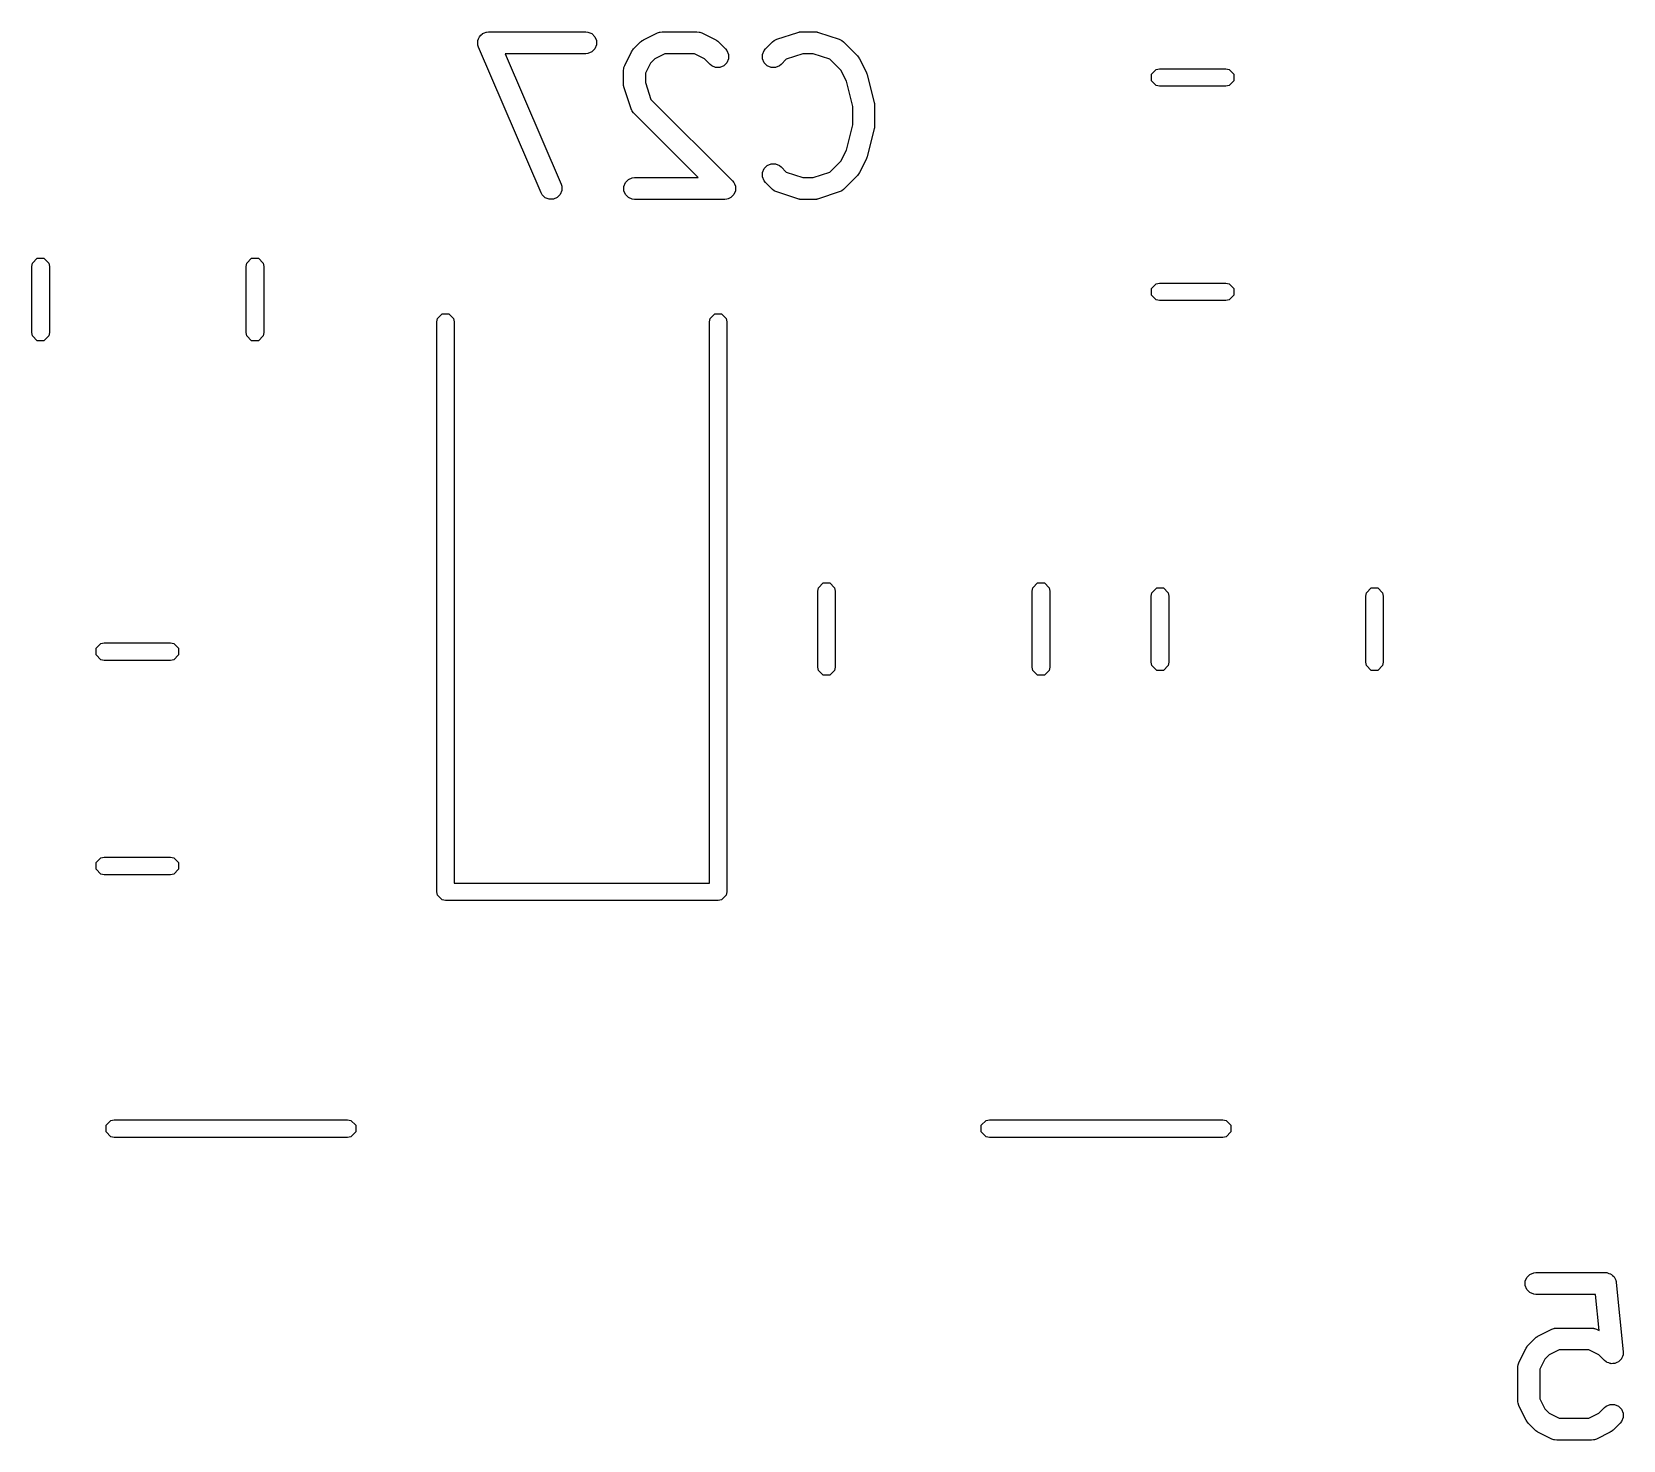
# Model space of a CAD drawing. Header units: inches. Extents: x 0.27 to 2.89, y 0.32 to 2.19.
# Drawn here: x 2.0187 to 2.4482, y 0.324 to 0.7043 of the extents above; entities that cross this region are included whole.
import ezdxf

# ---------------------------------------------------------------- set-up
doc = ezdxf.new("R2010")
doc.units = ezdxf.units.IN
doc.header["$MEASUREMENT"] = 0
doc.layers.add('BLACK', color=250, linetype='CONTINUOUS')

msp = doc.modelspace()

# ---------------------------------------------------------------- linework, layer by layer
at = {"layer": 'BLACK', "linetype": 'CONTINUOUS'}
for p, q in [((2.13908, 0.70186), (2.13909, 0.70188)), ((2.13909, 0.7013), (2.13908, 0.70186)), ((2.13909, 0.7019), (2.1393, 0.70241)), ((2.13909, 0.70188), (2.13909, 0.7019)), ((2.13909, 0.70075), (2.13909, 0.7013)), ((2.1391, 0.70073), (2.13909, 0.70075)), ((2.1391, 0.70071), (2.1391, 0.70073)), ((2.13927, 0.70016), (2.1391, 0.70071)), ((2.15615, 0.66079), (2.13927, 0.70016)), ((2.1393, 0.70241), (2.13951, 0.70293)), ((2.13951, 0.70293), (2.13953, 0.70295)), ((2.13953, 0.70296), (2.13993, 0.70336)), ((2.13953, 0.70295), (2.13953, 0.70296)), ((2.13993, 0.70336), (2.14032, 0.70376)), ((2.14032, 0.70376), (2.14033, 0.70376)), ((2.14033, 0.70376), (2.14035, 0.70378)), ((2.14035, 0.70378), (2.14086, 0.70399)), ((2.14086, 0.70399), (2.14138, 0.70421)), ((2.14138, 0.70421), (2.14139, 0.70421)), ((2.14139, 0.70421), (2.14141, 0.70422)), ((2.14141, 0.70422), (2.14199, 0.70427)), ((2.14199, 0.70427), (2.16823, 0.70427)), ((2.16823, 0.70427), (2.16881, 0.70422)), ((2.16881, 0.70422), (2.16987, 0.70378)), ((2.16987, 0.70378), (2.17069, 0.70296)), ((2.17069, 0.70296), (2.17113, 0.7019)), ((2.17113, 0.70075), (2.17069, 0.69968)), ((2.17113, 0.7019), (2.17113, 0.70075)), ((2.18114, 0.69966), (2.18302, 0.70154)), ((2.18302, 0.70154), (2.18325, 0.70172)), ((2.18325, 0.70172), (2.1833, 0.70178)), ((2.1833, 0.70178), (2.18339, 0.70184)), ((2.18339, 0.70184), (2.18347, 0.7019)), ((2.18347, 0.7019), (2.18354, 0.70193)), ((2.18354, 0.70193), (2.18379, 0.70209)), ((2.18379, 0.70209), (2.18754, 0.70396)), ((2.18754, 0.70396), (2.18808, 0.70417)), ((2.18808, 0.70417), (2.18818, 0.70418)), ((2.18818, 0.70418), (2.18828, 0.70422)), ((2.18828, 0.70422), (2.18886, 0.70427)), ((2.18886, 0.70427), (2.19823, 0.70427)), ((2.19823, 0.70427), (2.19881, 0.70422)), ((2.19881, 0.70422), (2.1989, 0.70418)), ((2.1989, 0.70418), (2.19901, 0.70417)), ((2.19901, 0.70417), (2.19955, 0.70396)), ((2.19955, 0.70396), (2.2033, 0.70209)), ((2.2033, 0.70209), (2.20355, 0.70193)), ((2.20355, 0.70193), (2.20362, 0.7019)), ((2.20362, 0.7019), (2.2037, 0.70184)), ((2.2037, 0.70184), (2.20379, 0.70178)), ((2.20379, 0.70178), (2.20384, 0.70172)), ((2.20384, 0.70172), (2.20407, 0.70154)), ((2.20407, 0.70154), (2.20594, 0.69966)), ((2.21676, 0.69966), (2.21864, 0.70154)), ((2.21864, 0.70154), (2.21909, 0.7019)), ((2.21909, 0.7019), (2.21918, 0.70194)), ((2.21918, 0.70194), (2.21927, 0.70201)), ((2.21927, 0.70201), (2.21979, 0.70225)), ((2.21979, 0.70225), (2.22542, 0.70412)), ((2.22542, 0.70412), (2.2257, 0.70419)), ((2.2257, 0.70419), (2.22578, 0.70422)), ((2.22578, 0.70422), (2.22588, 0.70423)), ((2.22588, 0.70423), (2.22598, 0.70425)), ((2.22598, 0.70425), (2.22606, 0.70425)), ((2.22606, 0.70425), (2.22635, 0.70427)), ((2.22635, 0.70427), (2.2301, 0.70427)), ((2.2301, 0.70427), (2.23039, 0.70425)), ((2.23039, 0.70425), (2.23047, 0.70425)), ((2.23047, 0.70425), (2.23057, 0.70423)), ((2.23057, 0.70423), (2.23068, 0.70422)), ((2.23068, 0.70422), (2.23075, 0.70419)), ((2.23075, 0.70419), (2.23103, 0.70412)), ((2.23103, 0.70412), (2.23666, 0.70225)), ((2.23666, 0.70225), (2.23719, 0.70201)), ((2.23719, 0.70201), (2.23727, 0.70194)), ((2.23727, 0.70194), (2.23737, 0.7019)), ((2.23737, 0.7019), (2.23781, 0.70154)), ((2.23781, 0.70154), (2.24156, 0.69779)), ((2.16823, 0.69837), (2.14647, 0.69837)), ((2.14647, 0.69837), (2.16157, 0.66312)), ((2.16881, 0.69843), (2.16823, 0.69837)), ((2.16987, 0.69887), (2.16881, 0.69843)), ((2.17069, 0.69968), (2.16987, 0.69887)), ((2.17872, 0.69514), (2.18059, 0.69889)), ((2.18059, 0.69889), (2.18075, 0.69914)), ((2.18075, 0.69914), (2.18078, 0.69921)), ((2.18078, 0.69921), (2.18084, 0.69929)), ((2.18084, 0.69929), (2.1809, 0.69938)), ((2.1809, 0.69938), (2.18096, 0.69943)), ((2.18096, 0.69943), (2.18114, 0.69966)), ((2.18686, 0.69702), (2.18566, 0.69582)), ((2.18955, 0.69837), (2.18686, 0.69702)), ((2.19753, 0.69837), (2.18955, 0.69837)), ((2.20023, 0.69702), (2.19753, 0.69837)), ((2.20177, 0.69548), (2.20023, 0.69702)), ((2.20631, 0.69593), (2.20549, 0.69512)), ((2.20594, 0.69966), (2.20631, 0.69921)), ((2.20631, 0.69921), (2.20675, 0.69815)), ((2.20675, 0.697), (2.20631, 0.69593)), ((2.20675, 0.69815), (2.20675, 0.697)), ((2.21596, 0.69815), (2.2164, 0.69921)), ((2.21596, 0.697), (2.21596, 0.69815)), ((2.2164, 0.69593), (2.21596, 0.697)), ((2.2164, 0.69921), (2.21676, 0.69966)), ((2.21721, 0.69512), (2.2164, 0.69593)), ((2.22232, 0.69687), (2.22094, 0.69548)), ((2.22683, 0.69837), (2.22232, 0.69687)), ((2.22962, 0.69837), (2.22683, 0.69837)), ((2.23413, 0.69687), (2.22962, 0.69837)), ((2.23705, 0.69395), (2.23413, 0.69687)), ((2.24156, 0.69779), (2.24175, 0.69756)), ((2.24175, 0.69756), (2.24181, 0.69751)), ((2.24181, 0.69751), (2.24186, 0.69742)), ((2.24186, 0.69742), (2.24193, 0.69734)), ((2.24193, 0.69734), (2.24196, 0.69727)), ((2.24196, 0.69727), (2.24212, 0.69702)), ((2.24212, 0.69702), (2.24399, 0.69327)), ((2.1784, 0.69382), (2.17846, 0.6944)), ((2.1784, 0.69007), (2.1784, 0.69382)), ((2.17846, 0.6944), (2.1785, 0.6945)), ((2.1785, 0.6945), (2.17851, 0.6946)), ((2.17851, 0.6946), (2.17872, 0.69514)), ((2.18566, 0.69582), (2.18431, 0.69313)), ((2.18431, 0.69313), (2.18431, 0.69055)), ((2.20221, 0.69512), (2.20177, 0.69548)), ((2.20328, 0.69468), (2.20221, 0.69512)), ((2.20443, 0.69468), (2.20328, 0.69468)), ((2.20549, 0.69512), (2.20443, 0.69468)), ((2.21828, 0.69468), (2.21721, 0.69512)), ((2.21943, 0.69468), (2.21828, 0.69468)), ((2.22049, 0.69512), (2.21943, 0.69468)), ((2.22094, 0.69548), (2.22049, 0.69512)), ((2.23856, 0.69092), (2.23705, 0.69395)), ((2.24399, 0.69327), (2.24401, 0.69323)), ((2.24401, 0.69323), (2.24402, 0.69321)), ((2.24402, 0.69321), (2.24411, 0.69297)), ((2.24411, 0.69297), (2.2442, 0.69273)), ((2.2442, 0.69273), (2.2442, 0.69271)), ((2.2442, 0.69271), (2.24421, 0.69266)), ((2.24421, 0.69266), (2.24609, 0.68517)), ((2.32088, 0.69284), (2.32216, 0.69412)), ((2.32088, 0.69103), (2.32088, 0.69284)), ((2.32216, 0.69412), (2.32306, 0.6943)), ((2.32306, 0.6943), (2.34094, 0.6943)), ((2.34094, 0.6943), (2.34184, 0.69412)), ((2.34184, 0.69412), (2.34312, 0.69284)), ((2.34312, 0.69284), (2.34312, 0.69103)), ((2.17843, 0.68978), (2.1784, 0.69007)), ((2.17843, 0.6897), (2.17843, 0.68978)), ((2.17845, 0.6896), (2.17843, 0.6897)), ((2.17846, 0.6895), (2.17845, 0.6896)), ((2.17849, 0.68943), (2.17846, 0.6895)), ((2.17856, 0.68914), (2.17849, 0.68943)), ((2.18043, 0.68352), (2.17856, 0.68914)), ((2.18431, 0.69055), (2.18581, 0.68604)), ((2.24027, 0.68409), (2.23856, 0.69092)), ((2.32216, 0.68975), (2.32088, 0.69103)), ((2.32306, 0.68957), (2.32216, 0.68975)), ((2.34094, 0.68957), (2.32306, 0.68957)), ((2.34184, 0.68975), (2.34094, 0.68957)), ((2.34312, 0.69103), (2.34184, 0.68975)), ((2.18067, 0.68299), (2.18043, 0.68352)), ((2.18074, 0.68291), (2.18067, 0.68299)), ((2.18581, 0.68604), (2.20782, 0.66404)), ((2.24027, 0.67919), (2.24027, 0.68409)), ((2.24609, 0.68517), (2.2461, 0.68507)), ((2.2461, 0.68507), (2.24612, 0.68503)), ((2.24612, 0.68503), (2.24614, 0.68481)), ((2.24614, 0.68481), (2.24617, 0.68459)), ((2.24617, 0.68459), (2.24617, 0.68455)), ((2.24617, 0.68455), (2.24618, 0.68445)), ((2.24618, 0.68445), (2.24618, 0.67882)), ((2.18078, 0.68281), (2.18074, 0.68291)), ((2.18114, 0.68236), (2.18078, 0.68281)), ((2.1986, 0.6649), (2.18114, 0.68236)), ((2.23856, 0.67236), (2.24027, 0.67919)), ((2.24617, 0.67868), (2.24614, 0.67847)), ((2.24618, 0.67882), (2.24617, 0.67872)), ((2.24617, 0.67872), (2.24617, 0.67868)), ((2.24609, 0.67811), (2.24421, 0.67061)), ((2.2461, 0.67821), (2.24609, 0.67811)), ((2.24612, 0.67825), (2.2461, 0.67821)), ((2.24614, 0.67847), (2.24612, 0.67825)), ((2.23705, 0.66933), (2.23856, 0.67236)), ((2.24411, 0.67031), (2.24402, 0.67006)), ((2.2442, 0.67055), (2.24411, 0.67031)), ((2.24421, 0.67061), (2.2442, 0.67057)), ((2.2442, 0.67057), (2.2442, 0.67055)), ((2.21596, 0.66628), (2.2164, 0.66734)), ((2.21596, 0.66513), (2.21596, 0.66628)), ((2.2164, 0.66734), (2.21721, 0.66816)), ((2.21721, 0.66816), (2.21828, 0.6686)), ((2.21828, 0.6686), (2.21943, 0.6686)), ((2.21943, 0.6686), (2.22049, 0.66816)), ((2.22049, 0.66816), (2.22094, 0.66779)), ((2.22094, 0.66779), (2.22232, 0.66641)), ((2.22232, 0.66641), (2.22683, 0.6649)), ((2.22962, 0.6649), (2.23413, 0.66641)), ((2.23413, 0.66641), (2.23705, 0.66933)), ((2.24186, 0.66585), (2.24181, 0.66577)), ((2.24193, 0.66594), (2.24186, 0.66585)), ((2.24196, 0.66601), (2.24193, 0.66594)), ((2.24212, 0.66626), (2.24196, 0.66601)), ((2.24399, 0.67001), (2.24212, 0.66626)), ((2.24401, 0.67005), (2.24399, 0.67001)), ((2.24402, 0.67006), (2.24401, 0.67005)), ((2.16157, 0.66312), (2.16175, 0.66256)), ((2.16175, 0.66256), (2.16176, 0.66141)), ((2.17846, 0.66253), (2.1789, 0.66359)), ((2.17846, 0.66138), (2.17846, 0.66253)), ((2.1789, 0.66359), (2.17972, 0.66441)), ((2.17972, 0.66441), (2.18078, 0.66485)), ((2.18078, 0.66485), (2.18136, 0.6649)), ((2.18136, 0.6649), (2.1986, 0.6649)), ((2.20782, 0.66404), (2.20818, 0.66359)), ((2.20818, 0.66359), (2.20833, 0.66325)), ((2.20833, 0.66325), (2.20861, 0.66256)), ((2.20861, 0.66256), (2.20863, 0.66253)), ((2.20863, 0.66253), (2.20863, 0.66138)), ((2.2164, 0.66406), (2.21596, 0.66513)), ((2.21676, 0.66361), (2.2164, 0.66406)), ((2.21864, 0.66174), (2.21676, 0.66361)), ((2.21909, 0.66137), (2.21864, 0.66174)), ((2.22683, 0.6649), (2.22962, 0.6649)), ((2.23781, 0.66174), (2.23737, 0.66137)), ((2.24156, 0.66549), (2.23781, 0.66174)), ((2.24175, 0.66571), (2.24156, 0.66549)), ((2.24181, 0.66577), (2.24175, 0.66571)), ((2.15643, 0.66028), (2.15615, 0.66079)), ((2.15725, 0.65948), (2.15643, 0.66028)), ((2.15832, 0.65905), (2.15725, 0.65948)), ((2.15947, 0.65906), (2.15832, 0.65905)), ((2.16053, 0.65952), (2.15947, 0.65906)), ((2.16134, 0.66034), (2.16053, 0.65952)), ((2.16176, 0.66141), (2.16134, 0.66034)), ((2.1789, 0.66031), (2.17846, 0.66138)), ((2.17972, 0.6595), (2.1789, 0.66031)), ((2.18078, 0.65906), (2.17972, 0.6595)), ((2.18136, 0.659), (2.18078, 0.65906)), ((2.20573, 0.659), (2.18136, 0.659)), ((2.20631, 0.65906), (2.20573, 0.659)), ((2.20662, 0.65919), (2.20631, 0.65906)), ((2.20737, 0.6595), (2.20662, 0.65919)), ((2.20818, 0.66031), (2.20737, 0.6595)), ((2.20863, 0.66138), (2.20818, 0.66031)), ((2.21918, 0.66133), (2.21909, 0.66137)), ((2.21927, 0.66126), (2.21918, 0.66133)), ((2.21979, 0.66103), (2.21927, 0.66126)), ((2.22542, 0.65915), (2.21979, 0.66103)), ((2.2257, 0.65909), (2.22542, 0.65915)), ((2.22578, 0.65906), (2.2257, 0.65909)), ((2.22588, 0.65905), (2.22578, 0.65906)), ((2.22598, 0.65902), (2.22588, 0.65905)), ((2.22606, 0.65903), (2.22598, 0.65902)), ((2.22635, 0.659), (2.22606, 0.65903)), ((2.2301, 0.659), (2.22635, 0.659)), ((2.23039, 0.65903), (2.2301, 0.659)), ((2.23047, 0.65902), (2.23039, 0.65903)), ((2.23057, 0.65905), (2.23047, 0.65902)), ((2.23068, 0.65906), (2.23057, 0.65905)), ((2.23075, 0.65909), (2.23068, 0.65906)), ((2.23103, 0.65915), (2.23075, 0.65909)), ((2.23666, 0.66103), (2.23103, 0.65915)), ((2.23719, 0.66126), (2.23666, 0.66103)), ((2.23727, 0.66133), (2.23719, 0.66126)), ((2.23737, 0.66137), (2.23727, 0.66133)), ((2.0187, 0.64094), (2.01888, 0.64184)), ((2.0187, 0.62306), (2.0187, 0.64094)), ((2.01888, 0.64184), (2.02016, 0.64312)), ((2.02016, 0.64312), (2.02197, 0.64312)), ((2.02197, 0.64312), (2.02325, 0.64184)), ((2.02325, 0.64184), (2.02343, 0.64094)), ((2.02343, 0.64094), (2.02343, 0.62306)), ((2.07657, 0.64094), (2.07675, 0.64184)), ((2.07657, 0.62306), (2.07657, 0.64094)), ((2.07675, 0.64184), (2.07803, 0.64312)), ((2.07803, 0.64312), (2.07984, 0.64312)), ((2.07984, 0.64312), (2.08112, 0.64184)), ((2.08112, 0.64184), (2.0813, 0.64094)), ((2.0813, 0.64094), (2.0813, 0.62306)), ((2.32088, 0.63497), (2.32216, 0.63625)), ((2.32216, 0.63625), (2.32306, 0.63643)), ((2.32306, 0.63643), (2.34094, 0.63643)), ((2.34094, 0.63643), (2.34184, 0.63625)), ((2.34184, 0.63625), (2.34312, 0.63497)), ((2.32088, 0.63316), (2.32088, 0.63497)), ((2.32216, 0.63188), (2.32088, 0.63316)), ((2.32306, 0.6317), (2.32216, 0.63188)), ((2.34094, 0.6317), (2.32306, 0.6317)), ((2.34184, 0.63188), (2.34094, 0.6317)), ((2.34312, 0.63316), (2.34184, 0.63188)), ((2.34312, 0.63497), (2.34312, 0.63316)), ((2.12816, 0.62688), (2.12944, 0.62816)), ((2.12944, 0.62816), (2.13125, 0.62816)), ((2.13125, 0.62816), (2.13253, 0.62688)), ((2.20179, 0.62688), (2.20306, 0.62816)), ((2.20306, 0.62816), (2.20487, 0.62816)), ((2.20487, 0.62816), (2.20615, 0.62688)), ((2.01888, 0.62216), (2.0187, 0.62306)), ((2.02343, 0.62306), (2.02325, 0.62216)), ((2.07675, 0.62216), (2.07657, 0.62306)), ((2.0813, 0.62306), (2.08112, 0.62216)), ((2.12798, 0.62598), (2.12816, 0.62688)), ((2.12798, 0.47204), (2.12798, 0.62598)), ((2.13253, 0.62688), (2.13271, 0.62598)), ((2.13271, 0.62598), (2.13271, 0.4744)), ((2.20161, 0.62598), (2.20179, 0.62688)), ((2.20161, 0.4744), (2.20161, 0.62598)), ((2.20615, 0.62688), (2.20633, 0.62598)), ((2.20633, 0.62598), (2.20633, 0.47204)), ((2.02016, 0.62088), (2.01888, 0.62216)), ((2.02197, 0.62088), (2.02016, 0.62088)), ((2.02325, 0.62216), (2.02197, 0.62088)), ((2.07803, 0.62088), (2.07675, 0.62216)), ((2.07984, 0.62088), (2.07803, 0.62088)), ((2.08112, 0.62216), (2.07984, 0.62088)), ((2.23086, 0.55327), (2.23104, 0.55417)), ((2.23104, 0.55417), (2.23232, 0.55545)), ((2.23232, 0.55545), (2.23412, 0.55545)), ((2.23412, 0.55545), (2.2354, 0.55417)), ((2.2354, 0.55417), (2.23558, 0.55327)), ((2.28873, 0.55327), (2.28891, 0.55417)), ((2.28891, 0.55417), (2.29019, 0.55545)), ((2.29019, 0.55545), (2.292, 0.55545)), ((2.292, 0.55545), (2.29328, 0.55417)), ((2.29328, 0.55417), (2.29346, 0.55327)), ((2.32104, 0.55283), (2.32232, 0.55411)), ((2.32232, 0.55411), (2.32412, 0.55411)), ((2.32412, 0.55411), (2.3254, 0.55283)), ((2.37891, 0.55283), (2.38019, 0.55411)), ((2.38019, 0.55411), (2.382, 0.55411)), ((2.382, 0.55411), (2.38328, 0.55283)), ((2.23086, 0.5327), (2.23086, 0.55327)), ((2.23558, 0.55327), (2.23558, 0.5327)), ((2.28873, 0.5327), (2.28873, 0.55327)), ((2.29346, 0.55327), (2.29346, 0.5327)), ((2.32086, 0.55192), (2.32104, 0.55283)), ((2.32086, 0.53404), (2.32086, 0.55192)), ((2.3254, 0.55283), (2.32558, 0.55192)), ((2.32558, 0.55192), (2.32558, 0.53404)), ((2.37873, 0.55192), (2.37891, 0.55283)), ((2.37873, 0.53404), (2.37873, 0.55192)), ((2.38328, 0.55283), (2.38346, 0.55192)), ((2.38346, 0.55192), (2.38346, 0.53404)), ((2.03604, 0.53783), (2.03731, 0.5391)), ((2.03604, 0.53602), (2.03604, 0.53783)), ((2.03731, 0.5391), (2.03822, 0.53928)), ((2.03822, 0.53928), (2.0561, 0.53928)), ((2.0561, 0.53928), (2.057, 0.5391)), ((2.057, 0.5391), (2.05828, 0.53783)), ((2.05828, 0.53783), (2.05828, 0.53602)), ((2.03731, 0.53474), (2.03604, 0.53602)), ((2.03822, 0.53456), (2.03731, 0.53474)), ((2.0561, 0.53456), (2.03822, 0.53456)), ((2.057, 0.53474), (2.0561, 0.53456)), ((2.05828, 0.53602), (2.057, 0.53474)), ((2.23104, 0.53179), (2.23086, 0.5327)), ((2.23558, 0.5327), (2.2354, 0.53179)), ((2.28891, 0.53179), (2.28873, 0.5327)), ((2.29346, 0.5327), (2.29328, 0.53179)), ((2.32104, 0.53314), (2.32086, 0.53404)), ((2.32232, 0.53186), (2.32104, 0.53314)), ((2.3254, 0.53314), (2.32412, 0.53186)), ((2.32558, 0.53404), (2.3254, 0.53314)), ((2.37891, 0.53314), (2.37873, 0.53404)), ((2.38019, 0.53186), (2.37891, 0.53314)), ((2.38328, 0.53314), (2.382, 0.53186)), ((2.38346, 0.53404), (2.38328, 0.53314)), ((2.23232, 0.53052), (2.23104, 0.53179)), ((2.23412, 0.53052), (2.23232, 0.53052)), ((2.2354, 0.53179), (2.23412, 0.53052)), ((2.29019, 0.53052), (2.28891, 0.53179)), ((2.292, 0.53052), (2.29019, 0.53052)), ((2.29328, 0.53179), (2.292, 0.53052)), ((2.32412, 0.53186), (2.32232, 0.53186)), ((2.382, 0.53186), (2.38019, 0.53186)), ((2.03604, 0.47995), (2.03731, 0.48123)), ((2.03731, 0.48123), (2.03822, 0.48141)), ((2.03822, 0.48141), (2.0561, 0.48141)), ((2.0561, 0.48141), (2.057, 0.48123)), ((2.057, 0.48123), (2.05828, 0.47995)), ((2.03604, 0.47814), (2.03604, 0.47995)), ((2.03731, 0.47686), (2.03604, 0.47814)), ((2.03822, 0.47669), (2.03731, 0.47686)), ((2.057, 0.47686), (2.0561, 0.47669)), ((2.05828, 0.47814), (2.057, 0.47686)), ((2.05828, 0.47995), (2.05828, 0.47814)), ((2.0561, 0.47669), (2.03822, 0.47669)), ((2.13271, 0.4744), (2.20161, 0.4744)), ((2.12816, 0.47114), (2.12798, 0.47204)), ((2.12944, 0.46986), (2.12816, 0.47114)), ((2.13035, 0.46968), (2.12944, 0.46986)), ((2.20397, 0.46968), (2.13035, 0.46968)), ((2.20487, 0.46986), (2.20397, 0.46968)), ((2.20615, 0.47114), (2.20487, 0.46986)), ((2.20633, 0.47204), (2.20615, 0.47114)), ((2.03876, 0.40903), (2.04004, 0.41031)), ((2.03876, 0.40722), (2.03876, 0.40903)), ((2.04004, 0.41031), (2.04094, 0.41049)), ((2.04094, 0.41049), (2.10394, 0.41049)), ((2.10394, 0.41049), (2.10484, 0.41031)), ((2.10484, 0.41031), (2.10612, 0.40903)), ((2.10612, 0.40903), (2.10612, 0.40722)), ((2.27498, 0.40903), (2.27626, 0.41031)), ((2.27498, 0.40722), (2.27498, 0.40903)), ((2.27626, 0.41031), (2.27717, 0.41049)), ((2.27717, 0.41049), (2.34016, 0.41049)), ((2.34016, 0.41049), (2.34106, 0.41031)), ((2.34106, 0.41031), (2.34234, 0.40903)), ((2.34234, 0.40903), (2.34234, 0.40722)), ((2.04004, 0.40594), (2.03876, 0.40722)), ((2.04094, 0.40576), (2.04004, 0.40594)), ((2.10394, 0.40576), (2.04094, 0.40576)), ((2.10484, 0.40594), (2.10394, 0.40576)), ((2.10612, 0.40722), (2.10484, 0.40594)), ((2.27626, 0.40594), (2.27498, 0.40722)), ((2.27717, 0.40576), (2.27626, 0.40594)), ((2.34016, 0.40576), (2.27717, 0.40576)), ((2.34106, 0.40594), (2.34016, 0.40576)), ((2.34234, 0.40722), (2.34106, 0.40594)), ((2.42178, 0.3669), (2.42222, 0.36796)), ((2.42178, 0.36575), (2.42178, 0.3669)), ((2.42222, 0.36468), (2.42178, 0.36575)), ((2.42222, 0.36796), (2.42303, 0.36878)), ((2.42303, 0.36878), (2.4241, 0.36922)), ((2.4241, 0.36922), (2.42467, 0.36927)), ((2.42467, 0.36927), (2.44342, 0.36927)), ((2.44342, 0.36927), (2.44363, 0.36925)), ((2.44363, 0.36925), (2.4437, 0.36926)), ((2.4437, 0.36926), (2.44378, 0.36924)), ((2.44378, 0.36924), (2.444, 0.36922)), ((2.444, 0.36922), (2.44439, 0.36905)), ((2.44439, 0.36905), (2.44481, 0.36893)), ((2.44481, 0.36893), (2.44492, 0.36883)), ((2.44492, 0.36883), (2.44506, 0.36878)), ((2.44506, 0.36878), (2.44537, 0.36847)), ((2.44537, 0.36847), (2.4457, 0.3682)), ((2.4457, 0.3682), (2.44577, 0.36807)), ((2.44577, 0.36807), (2.44588, 0.36796)), ((2.44588, 0.36796), (2.44604, 0.36756)), ((2.44604, 0.36756), (2.44624, 0.36718)), ((2.44624, 0.36718), (2.44629, 0.36697)), ((2.44629, 0.36697), (2.44632, 0.3669)), ((2.44632, 0.3669), (2.44632, 0.36683)), ((2.44632, 0.36683), (2.44636, 0.36662)), ((2.44636, 0.36662), (2.44823, 0.34787)), ((2.42303, 0.36387), (2.42222, 0.36468)), ((2.4241, 0.36343), (2.42303, 0.36387)), ((2.42467, 0.36337), (2.4241, 0.36343)), ((2.44075, 0.36337), (2.42467, 0.36337)), ((2.44172, 0.3536), (2.44075, 0.36337)), ((2.42523, 0.35209), (2.42898, 0.35396)), ((2.42898, 0.35396), (2.42952, 0.35417)), ((2.42952, 0.35417), (2.42962, 0.35418)), ((2.42962, 0.35418), (2.42972, 0.35422)), ((2.42972, 0.35422), (2.4303, 0.35428)), ((2.4303, 0.35428), (2.43967, 0.35428)), ((2.43967, 0.35428), (2.44025, 0.35422)), ((2.44025, 0.35422), (2.44034, 0.35418)), ((2.44034, 0.35418), (2.44045, 0.35417)), ((2.44045, 0.35417), (2.44099, 0.35396)), ((2.44099, 0.35396), (2.44172, 0.3536)), ((2.42016, 0.34515), (2.42203, 0.34889)), ((2.42203, 0.34889), (2.42219, 0.34914)), ((2.42219, 0.34914), (2.42222, 0.34921)), ((2.42222, 0.34921), (2.42228, 0.3493)), ((2.42228, 0.3493), (2.42234, 0.34938)), ((2.42234, 0.34938), (2.4224, 0.34944)), ((2.4224, 0.34944), (2.42258, 0.34966)), ((2.42258, 0.34966), (2.42446, 0.35154)), ((2.42446, 0.35154), (2.42469, 0.35172)), ((2.42469, 0.35172), (2.42474, 0.35178)), ((2.42474, 0.35178), (2.42483, 0.35184)), ((2.42483, 0.35184), (2.42491, 0.3519)), ((2.42491, 0.3519), (2.42498, 0.35193)), ((2.42498, 0.35193), (2.42523, 0.35209)), ((2.43099, 0.34837), (2.4283, 0.34702)), ((2.43897, 0.34837), (2.43099, 0.34837)), ((2.44167, 0.34702), (2.43897, 0.34837)), ((2.41984, 0.34382), (2.4199, 0.3444)), ((2.41984, 0.33445), (2.41984, 0.34382)), ((2.4199, 0.3444), (2.41994, 0.3445)), ((2.41994, 0.3445), (2.41995, 0.3446)), ((2.41995, 0.3446), (2.42016, 0.34515)), ((2.4271, 0.34583), (2.42575, 0.34313)), ((2.4283, 0.34702), (2.4271, 0.34583)), ((2.44321, 0.34549), (2.44167, 0.34702)), ((2.44365, 0.34512), (2.44321, 0.34549)), ((2.44379, 0.34506), (2.44365, 0.34512)), ((2.44391, 0.34497), (2.44379, 0.34506)), ((2.44432, 0.34484), (2.44391, 0.34497)), ((2.44472, 0.34468), (2.44432, 0.34484)), ((2.44487, 0.34468), (2.44472, 0.34468)), ((2.44501, 0.34464), (2.44487, 0.34468)), ((2.44544, 0.34468), (2.44501, 0.34464)), ((2.44587, 0.34468), (2.44544, 0.34468)), ((2.44601, 0.34474), (2.44587, 0.34468)), ((2.44616, 0.34475), (2.44601, 0.34474)), ((2.44654, 0.34495), (2.44616, 0.34475)), ((2.44694, 0.34512), (2.44654, 0.34495)), ((2.44704, 0.34522), (2.44694, 0.34512)), ((2.44717, 0.34529), (2.44704, 0.34522)), ((2.44744, 0.34563), (2.44717, 0.34529)), ((2.44775, 0.34593), (2.44744, 0.34563)), ((2.44781, 0.34607), (2.44775, 0.34593)), ((2.4479, 0.34619), (2.44781, 0.34607)), ((2.44803, 0.3466), (2.4479, 0.34619)), ((2.44819, 0.347), (2.44803, 0.3466)), ((2.44823, 0.34729), (2.44819, 0.34715)), ((2.44819, 0.34715), (2.44819, 0.347)), ((2.44823, 0.34787), (2.44823, 0.34729)), ((2.42575, 0.34313), (2.42575, 0.33515)), ((2.42575, 0.33515), (2.4271, 0.33245)), ((2.4199, 0.33388), (2.41984, 0.33445)), ((2.41994, 0.33378), (2.4199, 0.33388)), ((2.41995, 0.33367), (2.41994, 0.33378)), ((2.42016, 0.33313), (2.41995, 0.33367)), ((2.42203, 0.32938), (2.42016, 0.33313)), ((2.4271, 0.33245), (2.4283, 0.33125)), ((2.4283, 0.33125), (2.43099, 0.3299)), ((2.43897, 0.3299), (2.44167, 0.33125)), ((2.44167, 0.33125), (2.44321, 0.33279)), ((2.44321, 0.33279), (2.44365, 0.33316)), ((2.44365, 0.33316), (2.44472, 0.3336)), ((2.44472, 0.3336), (2.44587, 0.3336)), ((2.44587, 0.3336), (2.44694, 0.33316)), ((2.44694, 0.33316), (2.44775, 0.33234)), ((2.44775, 0.33234), (2.44819, 0.33128)), ((2.44819, 0.33128), (2.44819, 0.33013)), ((2.42219, 0.32913), (2.42203, 0.32938)), ((2.42222, 0.32906), (2.42219, 0.32913)), ((2.42228, 0.32898), (2.42222, 0.32906)), ((2.42234, 0.32889), (2.42228, 0.32898)), ((2.4224, 0.32884), (2.42234, 0.32889)), ((2.42258, 0.32861), (2.4224, 0.32884)), ((2.42446, 0.32674), (2.42258, 0.32861)), ((2.42469, 0.32655), (2.42446, 0.32674)), ((2.42474, 0.32649), (2.42469, 0.32655)), ((2.42483, 0.32644), (2.42474, 0.32649)), ((2.43099, 0.3299), (2.43897, 0.3299)), ((2.44523, 0.32649), (2.44514, 0.32644)), ((2.44528, 0.32655), (2.44523, 0.32649)), ((2.44551, 0.32674), (2.44528, 0.32655)), ((2.44738, 0.32861), (2.44551, 0.32674)), ((2.44775, 0.32906), (2.44738, 0.32861)), ((2.44819, 0.33013), (2.44775, 0.32906)), ((2.42491, 0.32637), (2.42483, 0.32644)), ((2.42498, 0.32634), (2.42491, 0.32637)), ((2.42523, 0.32619), (2.42498, 0.32634)), ((2.42898, 0.32431), (2.42523, 0.32619)), ((2.42952, 0.3241), (2.42898, 0.32431)), ((2.42962, 0.3241), (2.42952, 0.3241)), ((2.42972, 0.32406), (2.42962, 0.3241)), ((2.4303, 0.324), (2.42972, 0.32406)), ((2.43967, 0.324), (2.4303, 0.324)), ((2.44025, 0.32406), (2.43967, 0.324)), ((2.44034, 0.3241), (2.44025, 0.32406)), ((2.44045, 0.3241), (2.44034, 0.3241)), ((2.44099, 0.32431), (2.44045, 0.3241)), ((2.44474, 0.32619), (2.44099, 0.32431)), ((2.44499, 0.32634), (2.44474, 0.32619)), ((2.44506, 0.32637), (2.44499, 0.32634)), ((2.44514, 0.32644), (2.44506, 0.32637))]:
    msp.add_line(p, q, dxfattribs=at)

doc.saveas('drawing.dxf')
